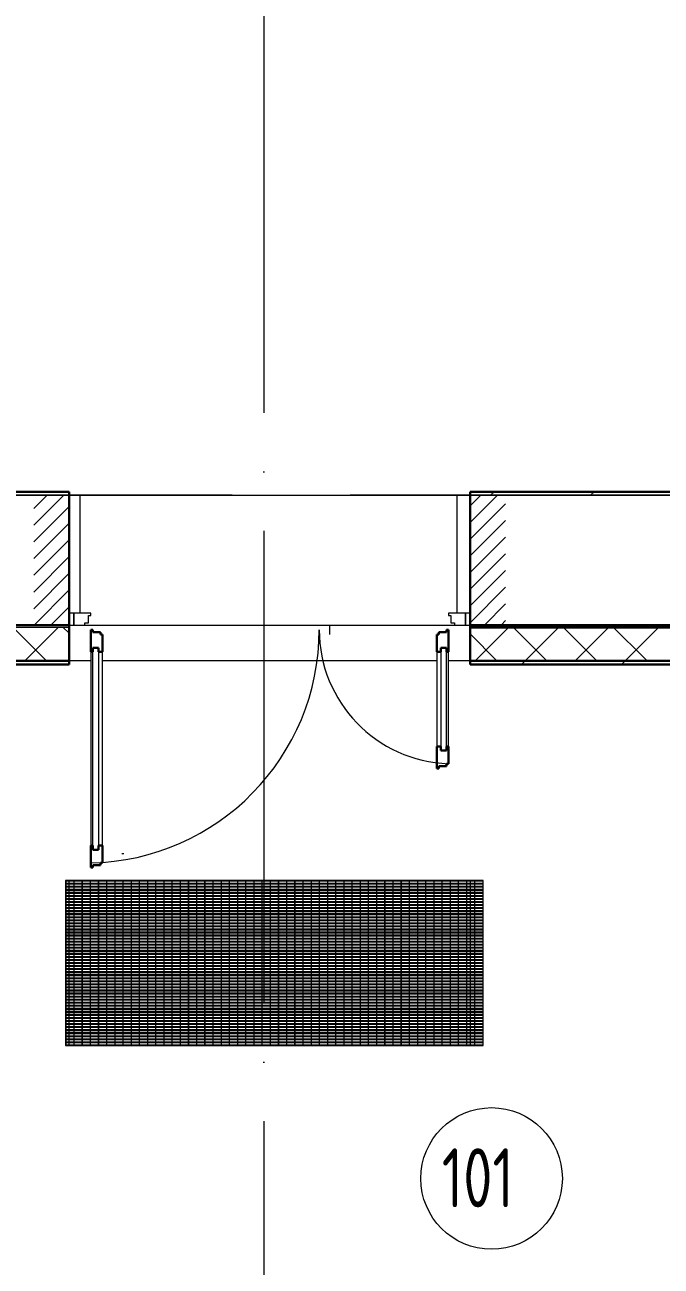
# Model space of a CAD drawing. Header units: millimetres. Extents: x -421858 to 614926, y -468665 to 141641.
# Drawn here: x -33971 to -31273, y -23408 to -18149 of the extents above; entities that cross this region are included whole.
import ezdxf

# ---------------------------------------------------------------- set-up
doc = ezdxf.new("R2010")
doc.units = ezdxf.units.MM
for name, pattern in [('ADSK_Линия сетки', [25, 20, -2.5, 0, -2.5]), ('ADSK_Невидимые', [5, 3, -2]), ('ADSK_Штриховая_ш2 п1_5', [4.5, 3, -1.5])]:
    doc.linetypes.add(name, pattern=pattern)
for name, color, linetype, lineweight in [('Двери', 252, 'Continuous', 9), ('Линии', 252, 'Continuous', 9), ('Марки помещений', 252, 'Continuous', 20), ('Обобщенные модели', 252, 'Continuous', 18), ('Оси', 252, 'Continuous', 9), ('Перекрытие', 252, 'Continuous', 18), ('Стены внутренние', 7, 'Continuous', 18), ('Стены наружные', 7, 'Continuous', 18), ('Стены штриховка', 252, 'Continuous', 9)]:
    doc.layers.add(name, color=color, linetype=linetype, lineweight=lineweight)
doc.layers.add('Двери открывание', color=7, linetype='Continuous', lineweight=9, true_color=0xc0c0c0)
doc.styles.add('GOST Common_3', font='', dxfattribs={"height": 3.5})
doc.styles.get('GOST Common_3').set_extended_font_data('GOST 2.304 type A')

# ---------------------------------------------------------------- blocks, each defined once
blk = doc.blocks.new('1 этаж')
at = {"layer": 'Двери', "lineweight": 18, "true_color": 0x636466}
h = blk.add_hatch(dxfattribs=at)
h.set_pattern_fill('FP_2', color=251, angle=180, style=0, pattern_type=2)
h.set_pattern_definition([(225, (-32807.8, -20416.73), (35.3553, -35.3553), [])])
h.paths.add_polyline_path([(-31932.8, -20691.7), (-31932.8, -20141.7), (-32082.8, -20141.7), (-32082.8, -20691.7)])
h.paths.add_polyline_path([(-33782.8, -20691.7), (-33782.8, -20141.7), (-33932.8, -20141.7), (-33932.8, -20691.7)])
at = {"layer": 'Стены наружные', "lineweight": 9, "true_color": 0x636466}
h = blk.add_hatch(dxfattribs=at)
h.set_pattern_fill('FP_41', color=251, style=0, pattern_type=2)
h.set_pattern_definition([(180, (-32121.82, 98), (-1e-14, -100), [])])
h.paths.add_polyline_path([(-66007.8, -20701.7), (-64732.8, -20701.7), (-64732.8, -20691.7), (-66007.8, -20691.7)])
h.paths.add_polyline_path([(2115.4, -20701.7), (2692.2, -20701.7), (2692.2, -20691.7), (1407.2, -20691.7), (1407.2, -20701.7)])
h.paths.add_polyline_path([(-63032.8, -20701.7), (-61882.8, -20701.7), (-61882.8, -20691.7), (-63032.8, -20691.7)])
h.paths.add_polyline_path([(-754.8, -20701.7), (-292.8, -20701.7), (-292.8, -20691.7), (-1392.8, -20691.7), (-1392.8, -20701.7)])
h.paths.add_polyline_path([(-60182.8, -20701.7), (-59052.8, -20701.7), (-59052.8, -20691.7), (-60182.8, -20691.7)])
h.paths.add_polyline_path([(-3625, -20701.7), (-3092.8, -20701.7), (-3092.8, -20691.7), (-4167.8, -20691.7), (-4167.8, -20701.7)])
h.paths.add_polyline_path([(-57352.8, -20701.7), (-56242.8, -20701.7), (-56242.8, -20691.7), (-57352.8, -20691.7)])
h.paths.add_polyline_path([(-5867.8, -20701.7), (-5867.8, -20691.7), (-6962.8, -20691.7), (-6962.8, -20701.7), (-6495.2, -20701.7)])
h.paths.add_polyline_path([(-54542.8, -20701.7), (-53452.8, -20701.7), (-53452.8, -20691.7), (-54542.8, -20691.7)])
h.paths.add_polyline_path([(-8662.8, -20701.7), (-8662.8, -20691.7), (-9767.8, -20691.7), (-9767.8, -20701.7), (-9365.4, -20701.7)])
h.paths.add_polyline_path([(-51752.8, -20701.7), (-50622.8, -20701.7), (-50622.8, -20691.7), (-51752.8, -20691.7)])
h.paths.add_polyline_path([(-11518, -20701.7), (-11467.8, -20701.7), (-11467.8, -20691.7), (-12547.8, -20691.7), (-12547.8, -20701.7), (-12235.6, -20701.7)])
h.paths.add_polyline_path([(-48922.8, -20701.7), (-47802.8, -20701.7), (-47802.8, -20691.7), (-48922.8, -20691.7)])
h.paths.add_polyline_path([(-14247.8, -20701.7), (-14247.8, -20691.7), (-15322.8, -20691.7), (-15322.8, -20701.7), (-14388.2, -20701.7)])
h.paths.add_polyline_path([(-46102.8, -20701.7), (-45032.8, -20701.7), (-45032.8, -20691.7), (-46102.8, -20691.7)])
h.paths.add_polyline_path([(-17258.4, -20701.7), (-17022.8, -20701.7), (-17022.8, -20691.7), (-18122.8, -20691.7), (-18122.8, -20701.7), (-17976, -20701.7)])
h.paths.add_polyline_path([(-43332.8, -20701.7), (-42232.8, -20701.7), (-42232.8, -20691.7), (-43332.8, -20691.7)])
h.paths.add_polyline_path([(-19822.8, -20701.7), (-19822.8, -20691.7), (-20922.8, -20691.7), (-20922.8, -20701.7), (-20128.6, -20701.7)])
h.paths.add_polyline_path([(-40532.8, -20701.7), (-39402.8, -20701.7), (-39402.8, -20691.7), (-40532.8, -20691.7)])
h.paths.add_polyline_path([(-22622.8, -20701.7), (-22622.8, -20691.7), (-23702.8, -20691.7), (-23702.8, -20701.7), (-22998.8, -20701.7)])
h.paths.add_polyline_path([(-25869, -20701.7), (-25402.8, -20701.7), (-25402.8, -20691.7), (-26502.8, -20691.7), (-26502.8, -20701.7), (-26500.8, -20701.7)])
h.paths.add_polyline_path([(-37702.8, -20701.7), (-36592.8, -20701.7), (-36592.8, -20691.7), (-37702.8, -20691.7)])
h.paths.add_polyline_path([(-28204.8, -20701.7), (-28202.8, -20701.7), (-28202.8, -20691.7), (-29242.8, -20691.7), (-29241.8, -20701.7), (-28380.4, -20701.7)])
h.paths.add_polyline_path([(-34892.8, -20701.7), (-33782.8, -20701.7), (-33782.8, -20691.7), (-34892.8, -20691.7)])
h.paths.add_polyline_path([(-30942.8, -20701.7), (-30942.8, -20691.7), (-32082.8, -20691.7), (-32081.8, -20701.7), (-31092.8, -20701.7)])
at = {"layer": 'Двери', "color": 251, "linetype": 'ADSK_Штриховая_ш2 п1_5', "true_color": 0x636466}
for p, q in [((-33782.8, -20141.7), (-33932.8, -20141.7)), ((-33782.8, -20691.7), (-33782.8, -20141.7)), ((-31932.8, -20141.7), (-32082.8, -20141.7)), ((-32082.8, -20141.7), (-32082.8, -20691.7)), ((-33932.8, -20691.7), (-33782.8, -20691.7)), ((-32082.8, -20691.7), (-31932.8, -20691.7))]:
    blk.add_line(p, q, dxfattribs=at)
at = {"layer": 'Двери', "color": 251, "true_color": 0x636466}
for p, q in [((-33782.8, -20641.7), (-33782.8, -20691.7)), ((-33762.8, -20641.7), (-33782.8, -20641.7)), ((-33762.8, -20691.7), (-33762.8, -20641.7)), ((-33690.8, -20641.7), (-33762.8, -20641.7)), ((-33762.8, -20641.7), (-33762.8, -20691.7)), ((-33700.8, -20682.7), (-33700.8, -20650.7)), ((-33700.8, -20650.7), (-33690.8, -20650.7)), ((-33690.8, -20650.7), (-33690.8, -20641.7)), ((-32102.8, -20641.7), (-32174.8, -20641.7)), ((-32174.8, -20641.7), (-32174.8, -20650.7)), ((-32174.8, -20650.7), (-32164.8, -20650.7)), ((-32164.8, -20650.7), (-32164.8, -20682.7)), ((-32082.8, -20641.7), (-32102.8, -20641.7)), ((-32102.8, -20641.7), (-32102.8, -20691.7)), ((-32102.8, -20691.7), (-32102.8, -20641.7)), ((-32082.8, -20691.7), (-32082.8, -20641.7)), ((-33782.8, -20691.7), (-33762.8, -20691.7)), ((-33762.8, -20691.7), (-33715.8, -20691.7)), ((-33715.8, -20691.7), (-33715.8, -20682.7)), ((-33715.8, -20682.7), (-33700.8, -20682.7)), ((-32164.8, -20682.7), (-32149.8, -20682.7)), ((-32149.8, -20682.7), (-32149.8, -20691.7)), ((-32149.8, -20691.7), (-32102.8, -20691.7)), ((-32102.8, -20691.7), (-32082.8, -20691.7)), ((-33690.8, -20805.7), (-33690.8, -21625.7)), ((-33681.8, -20787.7), (-33657.8, -20787.7)), ((-33681.8, -21643.7), (-33681.8, -20787.7)), ((-33657.8, -20787.7), (-33657.8, -21643.7)), ((-33640.8, -21625.7), (-33640.8, -20805.7)), ((-32224.8, -20805.7), (-32224.8, -21205.7)), ((-32207.8, -20787.7), (-32207.8, -21223.7)), ((-32183.8, -20787.7), (-32207.8, -20787.7)), ((-32183.8, -21223.7), (-32183.8, -20787.7)), ((-32174.8, -21205.7), (-32174.8, -20805.7)), ((-32207.8, -21223.7), (-32183.8, -21223.7)), ((-33657.8, -21643.7), (-33681.8, -21643.7))]:
    blk.add_line(p, q, dxfattribs=at)
at = {"layer": 'Двери', "color": 251, "lineweight": 30, "true_color": 0x636466}
for p, q in [((-33681.8, -20711.7), (-33690.8, -20711.7)), ((-33690.8, -20711.7), (-33690.8, -20805.7)), ((-33681.8, -20721.7), (-33681.8, -20711.7)), ((-33649.8, -20721.7), (-33681.8, -20721.7)), ((-33649.8, -20731.7), (-33649.8, -20721.7)), ((-32215.8, -20721.7), (-32215.8, -20731.7)), ((-32183.8, -20721.7), (-32215.8, -20721.7)), ((-32174.8, -20711.7), (-32183.8, -20711.7)), ((-32183.8, -20711.7), (-32183.8, -20721.7)), ((-32174.8, -20805.7), (-32174.8, -20711.7)), ((-33640.8, -20731.7), (-33649.8, -20731.7)), ((-33640.8, -20805.7), (-33640.8, -20731.7)), ((-32215.8, -20731.7), (-32224.8, -20731.7)), ((-32224.8, -20731.7), (-32224.8, -20805.7)), ((-33681.8, -20805.7), (-33690.8, -20805.7)), ((-33681.8, -20787.7), (-33681.8, -20805.7)), ((-33657.8, -20787.7), (-33681.8, -20787.7)), ((-33657.8, -20805.7), (-33657.8, -20787.7)), ((-33640.8, -20805.7), (-33657.8, -20805.7)), ((-32224.8, -20805.7), (-32207.8, -20805.7)), ((-32207.8, -20805.7), (-32207.8, -20787.7)), ((-32207.8, -20787.7), (-32183.8, -20787.7)), ((-32183.8, -20787.7), (-32183.8, -20805.7)), ((-32183.8, -20805.7), (-32174.8, -20805.7)), ((-32224.8, -21205.7), (-32224.8, -21299.7)), ((-32224.8, -21205.7), (-32207.8, -21205.7)), ((-32207.8, -21205.7), (-32207.8, -21223.7)), ((-32207.8, -21223.7), (-32183.8, -21223.7)), ((-32183.8, -21205.7), (-32174.8, -21205.7)), ((-32183.8, -21223.7), (-32183.8, -21205.7)), ((-32174.8, -21279.7), (-32174.8, -21205.7)), ((-32224.8, -21299.7), (-32215.8, -21299.7)), ((-32215.8, -21299.7), (-32215.8, -21289.7)), ((-32215.8, -21289.7), (-32183.8, -21289.7)), ((-32183.8, -21289.7), (-32183.8, -21279.7)), ((-32183.8, -21279.7), (-32174.8, -21279.7)), ((-33690.8, -21625.7), (-33690.8, -21719.7)), ((-33681.8, -21625.7), (-33690.8, -21625.7)), ((-33681.8, -21643.7), (-33681.8, -21625.7)), ((-33657.8, -21643.7), (-33681.8, -21643.7)), ((-33657.8, -21625.7), (-33657.8, -21643.7)), ((-33640.8, -21625.7), (-33657.8, -21625.7)), ((-33640.8, -21699.7), (-33640.8, -21625.7)), ((-33690.8, -21719.7), (-33681.8, -21719.7)), ((-33681.8, -21719.7), (-33681.8, -21709.7)), ((-33681.8, -21709.7), (-33649.8, -21709.7)), ((-33649.8, -21709.7), (-33649.8, -21699.7)), ((-33649.8, -21699.7), (-33640.8, -21699.7))]:
    blk.add_line(p, q, dxfattribs=at)
at = {"layer": 'Двери открывание', "color": 251, "true_color": 0x636466}
for centre, radius, start, end in [((-33710.8, -20711.7), 988, 271.1599, 0), ((-32154.8, -20711.7), 568, 180, 267.9821)]:
    blk.add_arc(centre, radius, start, end, dxfattribs=at)
at = {"layer": 'Линии', "color": 251, "ltscale": 100, "true_color": 0x636466}
blk.add_line((-32677.8, -20731.7), (-32677.8, -20691.7), dxfattribs=at)
at = {"layer": 'Линии', "color": 251, "linetype": 'ADSK_Невидимые', "ltscale": 100, "true_color": 0x636466}
blk.add_line((-33559.1, -21659.7), (-33551.5, -21659.7), dxfattribs=at)
at = {"layer": 'Марки помещений', "color": 251, "true_color": 0x636466}
blk.add_circle((-31992.2, -23036.5), 300, dxfattribs=at)
at = {"layer": 'Обобщенные модели', "color": 251, "lineweight": 9, "true_color": 0x636466}
for p, q in [((-33796.1, -21773.7), (-33797.8, -21773.7)), ((-33797.8, -21773.7), (-33797.8, -22473.7)), ((-32027.8, -21773.7), (-33797.8, -21773.7)), ((-33797.8, -21773.7), (-33797.8, -21775.7)), ((-33796.1, -22473.7), (-33796.1, -21773.7)), ((-33761.5, -21773.7), (-33763.1, -21773.7)), ((-33763.1, -21773.7), (-33763.1, -22473.7)), ((-33761.5, -22473.7), (-33761.5, -21773.7)), ((-33726.8, -21773.7), (-33728.5, -21773.7)), ((-33728.5, -21773.7), (-33728.5, -22473.7)), ((-33726.8, -22473.7), (-33726.8, -21773.7)), ((-33692.1, -21773.7), (-33693.8, -21773.7)), ((-33693.8, -21773.7), (-33693.8, -22473.7)), ((-33692.1, -22473.7), (-33692.1, -21773.7)), ((-33657.4, -21773.7), (-33659.1, -21773.7)), ((-33659.1, -21773.7), (-33659.1, -22473.7)), ((-33657.4, -22473.7), (-33657.4, -21773.7)), ((-33622.8, -21773.7), (-33624.4, -21773.7)), ((-33624.4, -21773.7), (-33624.4, -22473.7)), ((-33622.8, -22473.7), (-33622.8, -21773.7)), ((-33588.1, -21773.7), (-33589.8, -21773.7)), ((-33589.8, -21773.7), (-33589.8, -22473.7)), ((-33588.1, -22473.7), (-33588.1, -21773.7)), ((-33553.4, -21773.7), (-33555.1, -21773.7)), ((-33555.1, -21773.7), (-33555.1, -22473.7)), ((-33553.4, -22473.7), (-33553.4, -21773.7)), ((-33518.7, -21773.7), (-33520.4, -21773.7)), ((-33520.4, -21773.7), (-33520.4, -22473.7)), ((-33518.7, -22473.7), (-33518.7, -21773.7)), ((-33484.1, -21773.7), (-33485.7, -21773.7)), ((-33485.7, -21773.7), (-33485.7, -22473.7)), ((-33484.1, -22473.7), (-33484.1, -21773.7)), ((-33449.4, -21773.7), (-33451.1, -21773.7)), ((-33451.1, -21773.7), (-33451.1, -22473.7)), ((-33449.4, -22473.7), (-33449.4, -21773.7)), ((-33414.7, -21773.7), (-33416.4, -21773.7)), ((-33416.4, -21773.7), (-33416.4, -22473.7)), ((-33414.7, -22473.7), (-33414.7, -21773.7)), ((-33380.1, -21773.7), (-33381.7, -21773.7)), ((-33381.7, -21773.7), (-33381.7, -22473.7)), ((-33380.1, -22473.7), (-33380.1, -21773.7)), ((-33345.4, -21773.7), (-33347.1, -21773.7)), ((-33347.1, -21773.7), (-33347.1, -22473.7)), ((-33345.4, -22473.7), (-33345.4, -21773.7)), ((-33310.7, -21773.7), (-33312.4, -21773.7)), ((-33312.4, -21773.7), (-33312.4, -22473.7)), ((-33310.7, -22473.7), (-33310.7, -21773.7)), ((-33276, -21773.7), (-33277.7, -21773.7)), ((-33277.7, -21773.7), (-33277.7, -22473.7)), ((-33276, -22473.7), (-33276, -21773.7)), ((-33241.4, -21773.7), (-33243, -21773.7)), ((-33243, -21773.7), (-33243, -22473.7)), ((-33241.4, -22473.7), (-33241.4, -21773.7)), ((-33206.7, -21773.7), (-33208.4, -21773.7)), ((-33208.4, -21773.7), (-33208.4, -22473.7)), ((-33206.7, -22473.7), (-33206.7, -21773.7)), ((-33172, -21773.7), (-33173.7, -21773.7)), ((-33173.7, -21773.7), (-33173.7, -22473.7)), ((-33172, -22473.7), (-33172, -21773.7)), ((-33137.3, -21773.7), (-33139, -21773.7)), ((-33139, -21773.7), (-33139, -22473.7)), ((-33137.3, -22473.7), (-33137.3, -21773.7)), ((-33102.7, -21773.7), (-33104.3, -21773.7)), ((-33104.3, -21773.7), (-33104.3, -22473.7)), ((-33102.7, -22473.7), (-33102.7, -21773.7)), ((-33068, -21773.7), (-33069.7, -21773.7)), ((-33069.7, -21773.7), (-33069.7, -22473.7)), ((-33068, -22473.7), (-33068, -21773.7)), ((-33033.3, -21773.7), (-33035, -21773.7)), ((-33035, -21773.7), (-33035, -22473.7)), ((-33033.3, -22473.7), (-33033.3, -21773.7)), ((-32998.6, -21773.7), (-33000.3, -21773.7)), ((-33000.3, -21773.7), (-33000.3, -22473.7)), ((-32998.6, -22473.7), (-32998.6, -21773.7)), ((-32964, -21773.7), (-32965.6, -21773.7)), ((-32965.6, -21773.7), (-32965.6, -22473.7)), ((-32964, -22473.7), (-32964, -21773.7)), ((-32929.3, -21773.7), (-32931, -21773.7)), ((-32931, -21773.7), (-32931, -22473.7)), ((-32929.3, -22473.7), (-32929.3, -21773.7)), ((-32894.6, -21773.7), (-32896.3, -21773.7)), ((-32896.3, -21773.7), (-32896.3, -22473.7)), ((-32894.6, -22473.7), (-32894.6, -21773.7)), ((-32860, -21773.7), (-32861.6, -21773.7)), ((-32861.6, -21773.7), (-32861.6, -22473.7)), ((-32860, -22473.7), (-32860, -21773.7)), ((-32825.3, -21773.7), (-32827, -21773.7)), ((-32827, -21773.7), (-32827, -22473.7)), ((-32825.3, -22473.7), (-32825.3, -21773.7)), ((-32790.6, -21773.7), (-32792.3, -21773.7)), ((-32792.3, -21773.7), (-32792.3, -22473.7)), ((-32790.6, -22473.7), (-32790.6, -21773.7)), ((-32755.9, -21773.7), (-32757.6, -21773.7)), ((-32757.6, -21773.7), (-32757.6, -22473.7)), ((-32755.9, -22473.7), (-32755.9, -21773.7)), ((-32721.3, -21773.7), (-32722.9, -21773.7)), ((-32722.9, -21773.7), (-32722.9, -22473.7)), ((-32721.3, -22473.7), (-32721.3, -21773.7)), ((-32686.6, -21773.7), (-32688.3, -21773.7)), ((-32688.3, -21773.7), (-32688.3, -22473.7)), ((-32686.6, -22473.7), (-32686.6, -21773.7)), ((-32651.9, -21773.7), (-32653.6, -21773.7)), ((-32653.6, -21773.7), (-32653.6, -22473.7)), ((-32651.9, -22473.7), (-32651.9, -21773.7)), ((-32617.2, -21773.7), (-32618.9, -21773.7)), ((-32618.9, -21773.7), (-32618.9, -22473.7)), ((-32617.2, -22473.7), (-32617.2, -21773.7)), ((-32582.6, -21773.7), (-32584.2, -21773.7)), ((-32584.2, -21773.7), (-32584.2, -22473.7)), ((-32582.6, -22473.7), (-32582.6, -21773.7)), ((-32547.9, -21773.7), (-32549.6, -21773.7)), ((-32549.6, -21773.7), (-32549.6, -22473.7)), ((-32547.9, -22473.7), (-32547.9, -21773.7)), ((-32513.2, -21773.7), (-32514.9, -21773.7)), ((-32514.9, -21773.7), (-32514.9, -22473.7)), ((-32513.2, -22473.7), (-32513.2, -21773.7)), ((-32478.6, -21773.7), (-32480.2, -21773.7)), ((-32480.2, -21773.7), (-32480.2, -22473.7)), ((-32478.6, -22473.7), (-32478.6, -21773.7)), ((-32443.9, -21773.7), (-32445.6, -21773.7)), ((-32445.6, -21773.7), (-32445.6, -22473.7)), ((-32443.9, -22473.7), (-32443.9, -21773.7)), ((-32409.2, -21773.7), (-32410.9, -21773.7)), ((-32410.9, -21773.7), (-32410.9, -22473.7)), ((-32409.2, -22473.7), (-32409.2, -21773.7)), ((-32374.5, -21773.7), (-32376.2, -21773.7)), ((-32376.2, -21773.7), (-32376.2, -22473.7)), ((-32374.5, -22473.7), (-32374.5, -21773.7)), ((-32339.9, -21773.7), (-32341.5, -21773.7)), ((-32341.5, -21773.7), (-32341.5, -22473.7)), ((-32339.9, -22473.7), (-32339.9, -21773.7)), ((-32305.2, -21773.7), (-32306.9, -21773.7)), ((-32306.9, -21773.7), (-32306.9, -22473.7)), ((-32305.2, -22473.7), (-32305.2, -21773.7)), ((-32270.5, -21773.7), (-32272.2, -21773.7)), ((-32272.2, -21773.7), (-32272.2, -22473.7)), ((-32270.5, -22473.7), (-32270.5, -21773.7)), ((-32235.8, -21773.7), (-32237.5, -21773.7)), ((-32237.5, -21773.7), (-32237.5, -22473.7)), ((-32235.8, -22473.7), (-32235.8, -21773.7)), ((-32201.2, -21773.7), (-32202.8, -21773.7)), ((-32202.8, -21773.7), (-32202.8, -22473.7)), ((-32201.2, -22473.7), (-32201.2, -21773.7)), ((-32166.5, -21773.7), (-32168.2, -21773.7)), ((-32168.2, -21773.7), (-32168.2, -22473.7)), ((-32166.5, -22473.7), (-32166.5, -21773.7)), ((-32131.8, -21773.7), (-32133.5, -21773.7)), ((-32133.5, -21773.7), (-32133.5, -22473.7)), ((-32131.8, -22473.7), (-32131.8, -21773.7)), ((-32097.1, -21773.7), (-32098.8, -21773.7)), ((-32098.8, -21773.7), (-32098.8, -22473.7)), ((-32097.1, -22473.7), (-32097.1, -21773.7)), ((-32062.5, -21773.7), (-32064.1, -21773.7)), ((-32064.1, -21773.7), (-32064.1, -22473.7)), ((-32062.5, -22473.7), (-32062.5, -21773.7)), ((-32027.8, -21773.7), (-32029.5, -21773.7)), ((-32029.5, -21773.7), (-32029.5, -22473.7)), ((-32027.8, -22473.7), (-32027.8, -21773.7)), ((-32027.8, -21775.7), (-32027.8, -21773.7)), ((-33797.8, -21775.7), (-32027.8, -21775.7)), ((-32027.8, -21786.7), (-33797.8, -21786.7)), ((-33797.8, -21786.7), (-33797.8, -21788.6)), ((-33797.8, -21788.6), (-32027.8, -21788.6)), ((-32027.8, -21799.6), (-33797.8, -21799.6)), ((-33797.8, -21799.6), (-33797.8, -21801.5)), ((-33797.8, -21801.5), (-32027.8, -21801.5)), ((-32027.8, -21812.5), (-33797.8, -21812.5)), ((-33797.8, -21812.5), (-33797.8, -21814.4)), ((-33797.8, -21814.4), (-32027.8, -21814.4)), ((-32027.8, -21825.4), (-33797.8, -21825.4)), ((-33797.8, -21825.4), (-33797.8, -21827.4)), ((-33797.8, -21827.4), (-32027.8, -21827.4)), ((-32027.8, -21788.6), (-32027.8, -21786.7)), ((-32027.8, -21801.5), (-32027.8, -21799.6)), ((-32027.8, -21814.4), (-32027.8, -21812.5)), ((-32027.8, -21827.4), (-32027.8, -21825.4)), ((-32027.8, -21838.4), (-33797.8, -21838.4)), ((-33797.8, -21838.4), (-33797.8, -21840.3)), ((-33797.8, -21840.3), (-32027.8, -21840.3)), ((-32027.8, -21851.3), (-33797.8, -21851.3)), ((-33797.8, -21851.3), (-33797.8, -21853.2)), ((-33797.8, -21853.2), (-32027.8, -21853.2)), ((-32027.8, -21864.2), (-33797.8, -21864.2)), ((-33797.8, -21864.2), (-33797.8, -21866.1)), ((-33797.8, -21866.1), (-32027.8, -21866.1)), ((-32027.8, -21877.1), (-33797.8, -21877.1)), ((-33797.8, -21877.1), (-33797.8, -21879.1)), ((-33797.8, -21879.1), (-32027.8, -21879.1)), ((-32027.8, -21840.3), (-32027.8, -21838.4)), ((-32027.8, -21853.2), (-32027.8, -21851.3)), ((-32027.8, -21866.1), (-32027.8, -21864.2)), ((-32027.8, -21879.1), (-32027.8, -21877.1)), ((-32027.8, -21890.1), (-33797.8, -21890.1)), ((-33797.8, -21890.1), (-33797.8, -21892)), ((-33797.8, -21892), (-32027.8, -21892)), ((-32027.8, -21903), (-33797.8, -21903)), ((-33797.8, -21903), (-33797.8, -21904.9)), ((-33797.8, -21904.9), (-32027.8, -21904.9)), ((-32027.8, -21915.9), (-33797.8, -21915.9)), ((-33797.8, -21915.9), (-33797.8, -21917.9)), ((-33797.8, -21917.9), (-32027.8, -21917.9)), ((-32027.8, -21928.9), (-33797.8, -21928.9)), ((-33797.8, -21928.9), (-33797.8, -21930.8)), ((-33797.8, -21930.8), (-32027.8, -21930.8)), ((-32027.8, -21892), (-32027.8, -21890.1)), ((-32027.8, -21904.9), (-32027.8, -21903)), ((-32027.8, -21917.9), (-32027.8, -21915.9)), ((-32027.8, -21930.8), (-32027.8, -21928.9)), ((-32027.8, -21941.8), (-33797.8, -21941.8)), ((-33797.8, -21941.8), (-33797.8, -21943.7)), ((-33797.8, -21943.7), (-32027.8, -21943.7)), ((-32027.8, -21954.7), (-33797.8, -21954.7)), ((-33797.8, -21954.7), (-33797.8, -21956.6)), ((-33797.8, -21956.6), (-32027.8, -21956.6)), ((-32027.8, -21967.6), (-33797.8, -21967.6)), ((-33797.8, -21967.6), (-33797.8, -21969.6)), ((-33797.8, -21969.6), (-32027.8, -21969.6)), ((-32027.8, -21980.6), (-33797.8, -21980.6)), ((-33797.8, -21980.6), (-33797.8, -21982.5)), ((-33797.8, -21982.5), (-32027.8, -21982.5)), ((-32027.8, -21943.7), (-32027.8, -21941.8)), ((-32027.8, -21956.6), (-32027.8, -21954.7)), ((-32027.8, -21969.6), (-32027.8, -21967.6)), ((-32027.8, -21982.5), (-32027.8, -21980.6)), ((-32027.8, -21993.5), (-33797.8, -21993.5)), ((-33797.8, -21993.5), (-33797.8, -21995.4)), ((-33797.8, -21995.4), (-32027.8, -21995.4)), ((-32027.8, -22006.4), (-33797.8, -22006.4)), ((-33797.8, -22006.4), (-33797.8, -22008.3)), ((-33797.8, -22008.3), (-32027.8, -22008.3)), ((-32027.8, -22019.3), (-33797.8, -22019.3)), ((-33797.8, -22019.3), (-33797.8, -22021.3)), ((-33797.8, -22021.3), (-32027.8, -22021.3)), ((-32027.8, -22032.3), (-33797.8, -22032.3)), ((-33797.8, -22032.3), (-33797.8, -22034.2)), ((-33797.8, -22034.2), (-32027.8, -22034.2)), ((-32027.8, -21995.4), (-32027.8, -21993.5)), ((-32027.8, -22008.3), (-32027.8, -22006.4)), ((-32027.8, -22021.3), (-32027.8, -22019.3)), ((-32027.8, -22034.2), (-32027.8, -22032.3)), ((-32027.8, -22045.2), (-33797.8, -22045.2)), ((-33797.8, -22045.2), (-33797.8, -22047.1)), ((-33797.8, -22047.1), (-32027.8, -22047.1)), ((-32027.8, -22058.1), (-33797.8, -22058.1)), ((-33797.8, -22058.1), (-33797.8, -22060.1)), ((-33797.8, -22060.1), (-32027.8, -22060.1)), ((-32027.8, -22071.1), (-33797.8, -22071.1)), ((-33797.8, -22071.1), (-33797.8, -22073)), ((-33797.8, -22073), (-32027.8, -22073)), ((-32027.8, -22084), (-33797.8, -22084)), ((-33797.8, -22084), (-33797.8, -22085.9)), ((-33797.8, -22085.9), (-32027.8, -22085.9)), ((-32027.8, -22047.1), (-32027.8, -22045.2)), ((-32027.8, -22060.1), (-32027.8, -22058.1)), ((-32027.8, -22073), (-32027.8, -22071.1)), ((-32027.8, -22085.9), (-32027.8, -22084)), ((-32027.8, -22096.9), (-33797.8, -22096.9)), ((-33797.8, -22096.9), (-33797.8, -22098.8)), ((-33797.8, -22098.8), (-32027.8, -22098.8)), ((-32027.8, -22109.8), (-33797.8, -22109.8)), ((-33797.8, -22109.8), (-33797.8, -22111.8)), ((-33797.8, -22111.8), (-32027.8, -22111.8)), ((-32027.8, -22122.8), (-33797.8, -22122.8)), ((-33797.8, -22122.8), (-33797.8, -22124.7)), ((-33797.8, -22124.7), (-32027.8, -22124.7)), ((-32027.8, -22135.7), (-33797.8, -22135.7)), ((-33797.8, -22135.7), (-33797.8, -22137.6)), ((-33797.8, -22137.6), (-32027.8, -22137.6)), ((-32027.8, -22098.8), (-32027.8, -22096.9)), ((-32027.8, -22111.8), (-32027.8, -22109.8)), ((-32027.8, -22124.7), (-32027.8, -22122.8)), ((-32027.8, -22137.6), (-32027.8, -22135.7)), ((-32027.8, -22148.6), (-33797.8, -22148.6)), ((-33797.8, -22148.6), (-33797.8, -22150.5)), ((-33797.8, -22150.5), (-32027.8, -22150.5)), ((-32027.8, -22161.5), (-33797.8, -22161.5)), ((-33797.8, -22161.5), (-33797.8, -22163.5)), ((-33797.8, -22163.5), (-32027.8, -22163.5)), ((-32027.8, -22174.5), (-33797.8, -22174.5)), ((-33797.8, -22174.5), (-33797.8, -22176.4)), ((-33797.8, -22176.4), (-32027.8, -22176.4)), ((-32027.8, -22187.4), (-33797.8, -22187.4)), ((-33797.8, -22187.4), (-33797.8, -22189.3)), ((-33797.8, -22189.3), (-32027.8, -22189.3)), ((-32027.8, -22150.5), (-32027.8, -22148.6)), ((-32027.8, -22163.5), (-32027.8, -22161.5)), ((-32027.8, -22176.4), (-32027.8, -22174.5)), ((-32027.8, -22189.3), (-32027.8, -22187.4)), ((-32027.8, -22200.3), (-33797.8, -22200.3)), ((-33797.8, -22200.3), (-33797.8, -22202.3)), ((-33797.8, -22202.3), (-32027.8, -22202.3)), ((-32027.8, -22213.3), (-33797.8, -22213.3)), ((-33797.8, -22213.3), (-33797.8, -22215.2)), ((-33797.8, -22215.2), (-32027.8, -22215.2)), ((-32027.8, -22226.2), (-33797.8, -22226.2)), ((-33797.8, -22226.2), (-33797.8, -22228.1)), ((-33797.8, -22228.1), (-32027.8, -22228.1)), ((-32027.8, -22239.1), (-33797.8, -22239.1)), ((-33797.8, -22239.1), (-33797.8, -22241)), ((-33797.8, -22241), (-32027.8, -22241)), ((-32027.8, -22202.3), (-32027.8, -22200.3)), ((-32027.8, -22215.2), (-32027.8, -22213.3)), ((-32027.8, -22228.1), (-32027.8, -22226.2)), ((-32027.8, -22241), (-32027.8, -22239.1)), ((-32027.8, -22252), (-33797.8, -22252)), ((-33797.8, -22252), (-33797.8, -22254)), ((-33797.8, -22254), (-32027.8, -22254)), ((-32027.8, -22265), (-33797.8, -22265)), ((-33797.8, -22265), (-33797.8, -22266.9)), ((-33797.8, -22266.9), (-32027.8, -22266.9)), ((-32027.8, -22277.9), (-33797.8, -22277.9)), ((-33797.8, -22277.9), (-33797.8, -22279.8)), ((-33797.8, -22279.8), (-32027.8, -22279.8)), ((-32027.8, -22290.8), (-33797.8, -22290.8)), ((-33797.8, -22290.8), (-33797.8, -22292.7)), ((-33797.8, -22292.7), (-32027.8, -22292.7)), ((-32027.8, -22254), (-32027.8, -22252)), ((-32027.8, -22266.9), (-32027.8, -22265)), ((-32027.8, -22279.8), (-32027.8, -22277.9)), ((-32027.8, -22292.7), (-32027.8, -22290.8)), ((-32027.8, -22303.7), (-33797.8, -22303.7)), ((-33797.8, -22303.7), (-33797.8, -22305.7)), ((-33797.8, -22305.7), (-32027.8, -22305.7)), ((-32027.8, -22316.7), (-33797.8, -22316.7)), ((-33797.8, -22316.7), (-33797.8, -22318.6)), ((-33797.8, -22318.6), (-32027.8, -22318.6)), ((-32027.8, -22329.6), (-33797.8, -22329.6)), ((-33797.8, -22329.6), (-33797.8, -22331.5)), ((-33797.8, -22331.5), (-32027.8, -22331.5)), ((-32027.8, -22342.5), (-33797.8, -22342.5)), ((-33797.8, -22342.5), (-33797.8, -22344.5)), ((-33797.8, -22344.5), (-32027.8, -22344.5)), ((-32027.8, -22305.7), (-32027.8, -22303.7)), ((-32027.8, -22318.6), (-32027.8, -22316.7)), ((-32027.8, -22331.5), (-32027.8, -22329.6)), ((-32027.8, -22344.5), (-32027.8, -22342.5)), ((-32027.8, -22355.5), (-33797.8, -22355.5)), ((-33797.8, -22355.5), (-33797.8, -22357.4)), ((-33797.8, -22357.4), (-32027.8, -22357.4)), ((-32027.8, -22368.4), (-33797.8, -22368.4)), ((-33797.8, -22368.4), (-33797.8, -22370.3)), ((-33797.8, -22370.3), (-32027.8, -22370.3)), ((-32027.8, -22381.3), (-33797.8, -22381.3)), ((-33797.8, -22381.3), (-33797.8, -22383.2)), ((-33797.8, -22383.2), (-32027.8, -22383.2)), ((-32027.8, -22394.2), (-33797.8, -22394.2)), ((-33797.8, -22394.2), (-33797.8, -22396.2)), ((-33797.8, -22396.2), (-32027.8, -22396.2)), ((-32027.8, -22357.4), (-32027.8, -22355.5)), ((-32027.8, -22370.3), (-32027.8, -22368.4)), ((-32027.8, -22383.2), (-32027.8, -22381.3)), ((-32027.8, -22396.2), (-32027.8, -22394.2)), ((-32027.8, -22407.2), (-33797.8, -22407.2)), ((-33797.8, -22407.2), (-33797.8, -22409.1)), ((-33797.8, -22409.1), (-32027.8, -22409.1)), ((-32027.8, -22420.1), (-33797.8, -22420.1)), ((-33797.8, -22420.1), (-33797.8, -22422)), ((-33797.8, -22422), (-32027.8, -22422)), ((-32027.8, -22433), (-33797.8, -22433)), ((-33797.8, -22433), (-33797.8, -22434.9)), ((-33797.8, -22434.9), (-32027.8, -22434.9)), ((-32027.8, -22445.9), (-33797.8, -22445.9)), ((-33797.8, -22445.9), (-33797.8, -22447.9)), ((-33797.8, -22447.9), (-32027.8, -22447.9)), ((-32027.8, -22409.1), (-32027.8, -22407.2)), ((-32027.8, -22422), (-32027.8, -22420.1)), ((-32027.8, -22434.9), (-32027.8, -22433)), ((-32027.8, -22447.9), (-32027.8, -22445.9)), ((-32027.8, -22458.9), (-33797.8, -22458.9)), ((-33797.8, -22458.9), (-33797.8, -22460.8)), ((-33797.8, -22460.8), (-32027.8, -22460.8)), ((-32027.8, -22471.8), (-33797.8, -22471.8)), ((-33797.8, -22471.8), (-33797.8, -22473.7)), ((-33797.8, -22473.7), (-32027.8, -22473.7)), ((-33797.8, -22473.7), (-33796.1, -22473.7)), ((-33763.1, -22473.7), (-33761.5, -22473.7)), ((-33728.5, -22473.7), (-33726.8, -22473.7)), ((-33693.8, -22473.7), (-33692.1, -22473.7)), ((-33659.1, -22473.7), (-33657.4, -22473.7)), ((-33624.4, -22473.7), (-33622.8, -22473.7)), ((-33589.8, -22473.7), (-33588.1, -22473.7)), ((-33555.1, -22473.7), (-33553.4, -22473.7)), ((-33520.4, -22473.7), (-33518.7, -22473.7)), ((-33485.7, -22473.7), (-33484.1, -22473.7)), ((-33451.1, -22473.7), (-33449.4, -22473.7)), ((-33416.4, -22473.7), (-33414.7, -22473.7)), ((-33381.7, -22473.7), (-33380.1, -22473.7)), ((-33347.1, -22473.7), (-33345.4, -22473.7)), ((-33312.4, -22473.7), (-33310.7, -22473.7)), ((-33277.7, -22473.7), (-33276, -22473.7)), ((-33243, -22473.7), (-33241.4, -22473.7)), ((-33208.4, -22473.7), (-33206.7, -22473.7)), ((-33173.7, -22473.7), (-33172, -22473.7)), ((-33139, -22473.7), (-33137.3, -22473.7)), ((-33104.3, -22473.7), (-33102.7, -22473.7)), ((-33069.7, -22473.7), (-33068, -22473.7)), ((-33035, -22473.7), (-33033.3, -22473.7)), ((-33000.3, -22473.7), (-32998.6, -22473.7)), ((-32965.6, -22473.7), (-32964, -22473.7)), ((-32931, -22473.7), (-32929.3, -22473.7)), ((-32896.3, -22473.7), (-32894.6, -22473.7)), ((-32861.6, -22473.7), (-32860, -22473.7)), ((-32827, -22473.7), (-32825.3, -22473.7)), ((-32792.3, -22473.7), (-32790.6, -22473.7)), ((-32757.6, -22473.7), (-32755.9, -22473.7)), ((-32722.9, -22473.7), (-32721.3, -22473.7)), ((-32688.3, -22473.7), (-32686.6, -22473.7)), ((-32653.6, -22473.7), (-32651.9, -22473.7)), ((-32618.9, -22473.7), (-32617.2, -22473.7)), ((-32584.2, -22473.7), (-32582.6, -22473.7)), ((-32549.6, -22473.7), (-32547.9, -22473.7)), ((-32514.9, -22473.7), (-32513.2, -22473.7)), ((-32480.2, -22473.7), (-32478.6, -22473.7)), ((-32445.6, -22473.7), (-32443.9, -22473.7)), ((-32410.9, -22473.7), (-32409.2, -22473.7)), ((-32376.2, -22473.7), (-32374.5, -22473.7)), ((-32341.5, -22473.7), (-32339.9, -22473.7)), ((-32306.9, -22473.7), (-32305.2, -22473.7)), ((-32272.2, -22473.7), (-32270.5, -22473.7)), ((-32237.5, -22473.7), (-32235.8, -22473.7)), ((-32202.8, -22473.7), (-32201.2, -22473.7)), ((-32168.2, -22473.7), (-32166.5, -22473.7)), ((-32133.5, -22473.7), (-32131.8, -22473.7)), ((-32098.8, -22473.7), (-32097.1, -22473.7)), ((-32064.1, -22473.7), (-32062.5, -22473.7)), ((-32029.5, -22473.7), (-32027.8, -22473.7)), ((-32027.8, -22460.8), (-32027.8, -22458.9)), ((-32027.8, -22473.7), (-32027.8, -22471.8))]:
    blk.add_line(p, q, dxfattribs=at)
at = {"layer": 'Оси', "color": 251, "linetype": 'ADSK_Линия сетки', "ltscale": 100, "true_color": 0x636466}
for p, q in [((-32957.8, 32208.9), (-32957.8, -33767.9)), ((4409.5, -20141.7), (-72530.1, -20141.7))]:
    blk.add_line(p, q, dxfattribs=at)
at = {"layer": 'Перекрытие', "color": 251, "ltscale": 100, "true_color": 0x636466}
for p, q in [((-33782.8, -20141.7), (-32082.8, -20141.7)), ((-33782.8, -22473.7), (-33782.8, -21773.7)), ((-33782.8, -21773.7), (-32082.8, -21773.7)), ((-32082.8, -21773.7), (-32082.8, -22473.7)), ((-32082.8, -22473.7), (-33782.8, -22473.7))]:
    blk.add_line(p, q, dxfattribs=at)
at = {"layer": 'Стены внутренние', "color": 251, "true_color": 0x636466}
for p, q in [((-33737.8, -20141.7), (-34342.8, -20141.7)), ((-33737.8, -20141.7), (-33737.8, -20641.7)), ((-30917.8, -20141.7), (-32137.8, -20141.7)), ((-32137.8, -20641.7), (-32137.8, -20141.7)), ((-33690.8, -20843.7), (-33782.8, -20843.7)), ((-32224.8, -20843.7), (-33640.8, -20843.7)), ((-32082.8, -20843.7), (-32174.8, -20843.7))]:
    blk.add_line(p, q, dxfattribs=at)
at = {"layer": 'Стены внутренние', "color": 251, "lineweight": 30, "true_color": 0x636466}
for p, q in [((-33782.8, -20691.7), (-33782.8, -20141.7)), ((-32082.8, -20141.7), (-32082.8, -20691.7)), ((-34892.8, -20691.7), (-33782.8, -20691.7)), ((-33782.8, -20843.7), (-33782.8, -20701.7)), ((-30942.8, -20691.7), (-32082.8, -20691.7)), ((-32082.8, -20701.7), (-32082.8, -20843.7)), ((-32081.8, -20691.7), (-32081.8, -20701.7)), ((-32082.8, -20843.7), (-30942.8, -20843.7))]:
    blk.add_line(p, q, dxfattribs=at)
at = {"layer": 'Стены внутренние', "color": 251, "linetype": 'Continuous', "lineweight": 9, "true_color": 0x636466}
for p, q in [((-33880.2, -20841.7), (-34020.2, -20701.7)), ((-33969.7, -20841.7), (-33829.7, -20701.7)), ((-33784.8, -20725), (-33808.1, -20701.7)), ((-32060.5, -20841.7), (-31910.5, -20691.7)), ((-31758.9, -20841.7), (-31908.9, -20691.7)), ((-31848.4, -20841.7), (-31698.4, -20691.7)), ((-31546.8, -20841.7), (-31696.8, -20691.7)), ((-31636.2, -20841.7), (-31486.2, -20691.7)), ((-31334.6, -20841.7), (-31484.6, -20691.7)), ((-31424.1, -20841.7), (-31274.1, -20691.7)), ((-31971, -20841.7), (-32081.8, -20731)), ((-31815.8, -20843.7), (-31816.9, -20841.7)), ((-31601.9, -20841.7), (-31603, -20843.7))]:
    blk.add_line(p, q, dxfattribs=at)
at = {"layer": 'Стены наружные', "color": 251, "lineweight": 30, "true_color": 0x636466}
for p, q in [((-33782.8, -20126.7), (-34342.8, -20126.7)), ((-33782.8, -20141.7), (-33782.8, -20126.7)), ((-30942.8, -20126.7), (-32082.8, -20126.7)), ((-32082.8, -20126.7), (-32082.8, -20141.7)), ((-33782.8, -20691.7), (-34892.8, -20691.7)), ((-33782.8, -20701.7), (-33782.8, -20691.7)), ((-30942.8, -20691.7), (-32082.8, -20691.7)), ((-32082.8, -20691.7), (-32082.8, -20701.7)), ((-32081.8, -20701.7), (-30942.8, -20701.7)), ((-33782.8, -20843.7), (-34350.3, -20843.7)), ((-34350.3, -20858.7), (-33782.8, -20858.7)), ((-33782.8, -20858.7), (-33782.8, -20843.7)), ((-32082.8, -20843.7), (-32082.8, -20858.7)), ((-32082.8, -20858.7), (-30942.8, -20858.7))]:
    blk.add_line(p, q, dxfattribs=at)
at = {"layer": 'Стены наружные', "color": 251, "true_color": 0x636466}
for p, q in [((-32082.8, -20141.7), (-30942.8, -20141.7)), ((-33715.8, -20691.7), (-32149.8, -20691.7))]:
    blk.add_line(p, q, dxfattribs=at)
at = {"layer": 'Стены наружные', "color": 251, "linetype": 'Continuous', "lineweight": 9, "true_color": 0x636466}
for p, q in [((-31996.9, -20141.7), (-31981.9, -20126.7)), ((-31572.6, -20141.7), (-31557.6, -20126.7)), ((-31865.4, -20858.7), (-31850.4, -20843.7)), ((-31441.1, -20858.7), (-31426.1, -20843.7))]:
    blk.add_line(p, q, dxfattribs=at)
at = {"layer": 'Стены штриховка', "color": 251, "true_color": 0x636466}
for p, q in [((-34342.8, -20141.7), (-33782.8, -20141.7)), ((-33782.8, -20701.7), (-34892.8, -20701.7)), ((-33784.8, -20701.7), (-33784.8, -20841.7)), ((-32081.8, -20701.7), (-32082.8, -20701.7)), ((-32081.8, -20841.7), (-32081.8, -20701.7)), ((-33784.8, -20841.7), (-34890.8, -20841.7)), ((-32081.8, -20841.7), (-30944.8, -20841.7))]:
    blk.add_line(p, q, dxfattribs=at)
at = {"layer": 'Марки помещений', "color": 251, "true_color": 0x636466, "style": 'GOST Common_3', "width": 0.9}
blk.add_text('101', height=250, dxfattribs=at).set_placement((-32203.3, -23158.8))

msp = doc.modelspace()

# ---------------------------------------------------------------- block references
msp.add_blockref('1 этаж', (0, 0))

doc.saveas('drawing.dxf')
